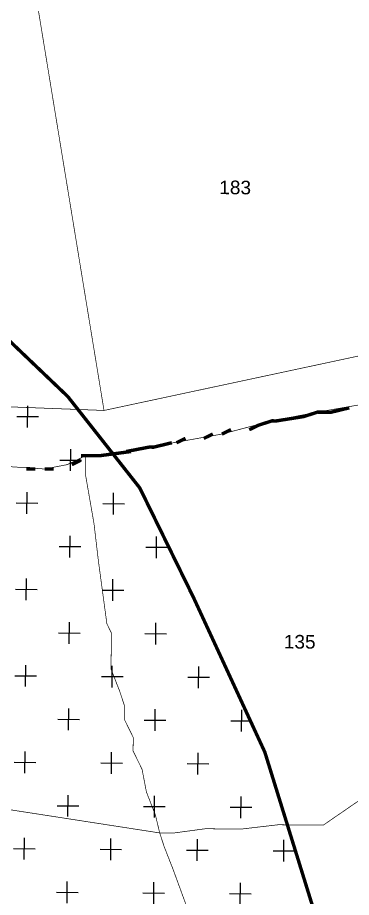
# Model space of a CAD drawing. Header units: metres. Extents: x 317370 to 326712, y 1824935 to 1838812.
# Drawn here: x 321671 to 321967, y 1826109 to 1826891 of the extents above; entities that cross this region are included whole.
import ezdxf

# ---------------------------------------------------------------- set-up
doc = ezdxf.new("R2010")
doc.units = ezdxf.units.M
doc.header["$MEASUREMENT"] = 0
for name, color, linetype in [('500M CRZ LINE', 11, 'Continuous'), ('NDZ-500M FROM CRZ', 2, 'Continuous'), ('SURVEY NO.', 7, 'Continuous'), ('SURVEY PLOT BOUNDARY', 35, 'Continuous'), ('VILLAGE BOUNDARY', 212, 'Continuous')]:
    doc.layers.add(name, color=color, linetype=linetype)
doc.styles.add('PDF Arial', font='arial.ttf')

# ---------------------------------------------------------------- blocks, each defined once
blk = doc.blocks.new('81')
at = {"layer": 'NDZ-500M FROM CRZ'}
h = blk.add_hatch(dxfattribs=at)
h.set_pattern_fill('CROSS', color=256, scale=6.046778, angle=-0.45083)
h.set_pattern_definition([(359.54917, (306983.874, 1824194.8), (38.69797, 38.093725), [19.19852, -57.59556]), (89.54917, (306993.397, 1824185.124), (-38.093725, 38.69797), [19.19852, -57.59556])])
h.paths.add_polyline_path([(321993.36, 1825991.85), (321936.41, 1826090.35), (321890.5, 1826238.59), (321827.08, 1826376.17), (321779.48, 1826473.3), (321715.62, 1826554.44), (321648.26, 1826618.84), (321482.15, 1826694.26), (321406.39, 1826702.01), (321333.84, 1826702.58), (321245.07, 1826691.19), (321212.85, 1826681.23), (321252.65, 1826630.65), (321256.68, 1826630.62), (321260.68, 1826626.56), (321268.68, 1826618.43), (321272.68, 1826614.37), (321272.65, 1826610.34), (321276.65, 1826606.27), (321280.61, 1826598.18), (321280.58, 1826594.15), (321288.58, 1826586.02), (321288.55, 1826581.99), (321292.58, 1826581.96), (321292.51, 1826573.89), (321308.29, 1826529.42), (321308.26, 1826525.39), (321343.71, 1826420.29), (321352.7, 1826404.09), (321387.92, 1826403.81), (321399.98, 1826399.69), (321412.07, 1826399.59), (321436.19, 1826391.34), (321448.22, 1826383.18), (321460.28, 1826379.06), (321472.31, 1826370.9), (321480.31, 1826362.77), (321492.34, 1826354.61), (321500.34, 1826346.49), (321512.37, 1826338.33), (321520.33, 1826326.17), (321528.33, 1826318.05), (321532.27, 1826305.92), (321540.23, 1826293.76), (321544.17, 1826281.64), (321559.97, 1826241.2), (321579.87, 1826208.79), (321583.87, 1826204.72), (321587.81, 1826192.6), (321595.78, 1826180.44), (321599.74, 1826172.34), (321615.52, 1826127.87), (321615.48, 1826123.84), (321619.42, 1826111.71), (321619.33, 1826099.62), (321634.88, 1826026.93), (321642.88, 1826018.8), (321646.84, 1826010.71), (321650.78, 1825998.58), (321650.75, 1825994.55), (321662.62, 1825966.24), (321714.38, 1825885.2), (321714.35, 1825881.16), (321722.32, 1825869.01), (321730.19, 1825844.75), (321734.12, 1825832.63), (321738.06, 1825820.5), (321738.03, 1825816.47), (321757.39, 1825715.53), (321816.14, 1825497.36), (321816.1, 1825493.32), (321820.04, 1825481.2), (321824.04, 1825477.14), (321828.04, 1825473.07), (321831.97, 1825460.95), (321839.94, 1825448.79), (321843.88, 1825436.66), (321847.84, 1825428.57), (321851.78, 1825416.44), (321855.71, 1825404.32), (321855.68, 1825400.29), (321859.65, 1825392.19), (321859.62, 1825388.16), (321863.62, 1825384.1), (321871.58, 1825371.94), (321871.55, 1825367.91), (321875.52, 1825359.81), (321875.46, 1825351.75), (321879.39, 1825339.62), (321883.33, 1825327.5), (321887.23, 1825311.34), (321886.98, 1825279.09), (321890.98, 1825275.03), (321890.88, 1825262.93), (321894.79, 1825246.78), (321894.56, 1825218.56), (321890.44, 1825206.49), (321890.34, 1825194.4), (321886.22, 1825182.34), (321882.09, 1825170.27), (321877.93, 1825154.18), (321873.84, 1825146.15), (321873.71, 1825130.02), (321893.64, 1825101.65), (321897.61, 1825093.55), (321905.58, 1825081.39), (321909.58, 1825077.33), (321921.51, 1825057.08), (321921.48, 1825053.05), (321929.44, 1825040.89), (321937.32, 1825016.64), (321941.22, 1825000.48), (321941.12, 1824988.39), (322246.09, 1824985.99), (322231.8, 1825025.84), (322212.34, 1825133.41), (322188.65, 1825196.08), (322185.51, 1825308.99), (322172.55, 1825403.21), (322130.79, 1825527.13), (322075.47, 1825668.68), (322030.73, 1825874.64)])
at = {"layer": '500M CRZ LINE', "ltscale": 0.5, "const_width": 3.02, "flags": 128}
blk.add_lwpolyline([(321212.85, 1826681.23), (321245.07, 1826691.19), (321333.84, 1826702.58), (321406.39, 1826702.01), (321482.15, 1826694.26), (321648.26, 1826618.84), (321715.62, 1826554.44), (321779.48, 1826473.3), (321827.08, 1826376.17), (321890.5, 1826238.59), (321936.41, 1826090.35), (321993.36, 1825991.85), (322030.73, 1825874.64), (322075.47, 1825668.68), (322130.79, 1825527.13), (322172.55, 1825403.21), (322185.51, 1825308.99), (322188.65, 1825196.08), (322212.34, 1825133.41), (322231.8, 1825025.84), (322254.31, 1824963.02)], dxfattribs=at)
at = {"layer": 'NDZ-500M FROM CRZ', "const_width": 3.02, "flags": 128}
blk.add_lwpolyline([(321936.41, 1826090.35), (321890.5, 1826238.59), (321827.08, 1826376.17), (321779.48, 1826473.3), (321715.62, 1826554.44), (321648.26, 1826618.84)], dxfattribs=at)
at = {"layer": 'SURVEY PLOT BOUNDARY', "lineweight": 18, "const_width": 0.605}
for points in [[(321981.62, 1826548.31), (321937.21, 1826540.6), (321896.84, 1826532.85), (321852.41, 1826521.11), (321787.82, 1826509.52), (321743.42, 1826501.81), (321731.33, 1826501.9), (321715.14, 1826493.97), (321694.96, 1826490.09), (321626.46, 1826494.67)], [(321614.78, 1826547.17), (321747.77, 1826542.09), (322074.83, 1826612.09)], [(321982.92, 1826201.58), (321942.39, 1826173.68), (321926.27, 1826173.81), (321902.08, 1826174), (321869.8, 1826170.22), (321837.56, 1826170.47), (321809.31, 1826166.66), (321797.22, 1826166.76), (321793.31, 1826182.92), (321785.41, 1826203.14), (321781.54, 1826223.33), (321773.6, 1826239.51), (321773.7, 1826251.61), (321765.76, 1826267.8), (321765.86, 1826279.89), (321761.92, 1826292.02), (321754.02, 1826312.24), (321754.08, 1826320.3), (321754.28, 1826344.49), (321750.31, 1826352.58), (321746.5, 1826380.83), (321742.69, 1826409.09), (321738.91, 1826441.37), (321731.2, 1826485.78), (321731.33, 1826501.9), (321743.42, 1826501.81), (321787.82, 1826509.52), (321852.41, 1826521.11), (321896.84, 1826532.85), (321937.21, 1826540.6), (321981.62, 1826548.31)], [(321626.46, 1826494.67), (321694.96, 1826490.09), (321715.14, 1826493.97), (321731.33, 1826501.9), (321731.2, 1826485.78), (321738.91, 1826441.37), (321742.69, 1826409.09), (321746.5, 1826380.83), (321750.31, 1826352.58), (321754.28, 1826344.49), (321754.08, 1826320.3), (321754.02, 1826312.24), (321761.92, 1826292.02), (321765.86, 1826279.89), (321765.76, 1826267.8), (321773.7, 1826251.61), (321773.6, 1826239.51), (321781.54, 1826223.33), (321785.41, 1826203.14), (321793.31, 1826182.92), (321797.22, 1826166.76), (321660.33, 1826187.99)], [(321393.63, 1826105.43), (321381.64, 1826117.62), (321373.64, 1826125.74), (321438.32, 1826149.42), (321531.28, 1826180.95), (321595.97, 1826204.63), (321632.15, 1826192.25), (321660.33, 1826187.99), (321797.22, 1826166.76), (321801.15, 1826154.63), (321809.06, 1826134.41), (321820.89, 1826102.07)], [(321820.89, 1826102.07), (321809.06, 1826134.41), (321801.15, 1826154.63), (321797.22, 1826166.76), (321809.31, 1826166.66), (321837.56, 1826170.47), (321869.8, 1826170.22), (321902.08, 1826174), (321926.27, 1826173.81), (321942.39, 1826173.68), (321982.92, 1826201.58), (322075.66, 1826204.88), (322103.87, 1826204.66), (322132.12, 1826208.47), (322140.12, 1826200.35), (322139.99, 1826184.22), (322143.93, 1826172.09), (322151.86, 1826155.9), (322151.7, 1826135.75), (322155.64, 1826123.62), (322159.51, 1826103.43)]]:
    blk.add_lwpolyline(points, dxfattribs=at)
for points in [[(322074.83, 1826612.09), (321747.77, 1826542.09), (321686.23, 1826917.52), (321985.04, 1826983.71)], [(321686.23, 1826917.52), (321747.77, 1826542.09), (321614.78, 1826547.17), (321409.28, 1826556.85), (321346.47, 1826771.02)]]:
    blk.add_lwpolyline(points, close=True, dxfattribs=at)
at = {"layer": 'VILLAGE BOUNDARY', "lineweight": 50, "const_width": 3.02}
for points in [[(321876.63, 1826524.95), (321884.72, 1826528.92), (321896.84, 1826532.85), (321900.87, 1826532.82), (321925.09, 1826536.66), (321937.21, 1826540.6), (321949.31, 1826540.5), (321965.46, 1826544.41)], [(321860.5, 1826525.08), (321852.41, 1826521.11)], [(321812.04, 1826513.36), (321820.13, 1826517.33)], [(321836.25, 1826517.2), (321844.35, 1826521.17)], [(321808.01, 1826513.4), (321791.85, 1826509.49), (321787.82, 1826509.52), (321767.64, 1826505.65)], [(321727.3, 1826501.94), (321731.33, 1826501.9), (321743.42, 1826501.81), (321771.67, 1826505.62)], [(321727.27, 1826497.9), (321719.17, 1826493.94)], [(321678.83, 1826490.22), (321686.89, 1826490.16)], [(321703.02, 1826490.03), (321694.96, 1826490.09)]]:
    blk.add_lwpolyline(points, dxfattribs=at)
at = {"layer": 'SURVEY NO.', "char_height": 12.094, "attachment_point": 7, "rotation": 359.54917, "style": 'PDF Arial'}
for s, insert in [('183', (321850.05, 1826734.11)), ('135', (321907.34, 1826330.5))]:
    blk.add_mtext(s, dxfattribs=dict(at, insert=insert))

msp = doc.modelspace()

# ---------------------------------------------------------------- block references
msp.add_blockref('81', (0, 0))

doc.saveas('drawing.dxf')
